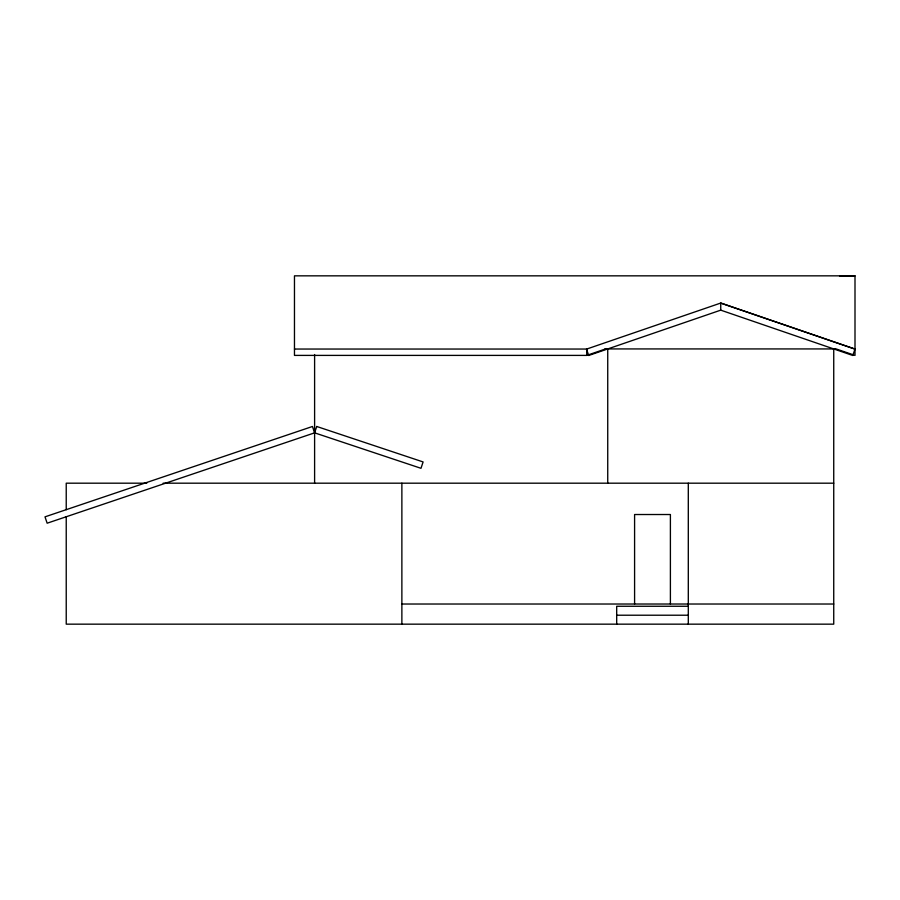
<?xml version="1.0" encoding="UTF-8"?>
<svg xmlns="http://www.w3.org/2000/svg" width="900" height="900" viewBox="0 0 900 900"><rect width="100%" height="100%" fill="white"/><g stroke="black" fill="none" stroke-linecap="round" stroke-linejoin="round"><path stroke-width="1.35" d="M835.065 348.57L855 355.399L855 275.839L294.469 275.839L294.469 355.399L586.755 355.399L606.656 348.57M720.742 310.151L720.742 303.053L854.966 349.121L852.795 355.478L720.742 310.151L588.701 355.478L586.519 349.121L720.742 303.053L855 349.043M839.543 276.03L855 275.839M604.935 348.93L833.738 348.93L833.738 624.161L66.229 624.161L66.229 516.69M294.469 349.043L586.755 349.043L586.755 355.399M146.779 483.188L66.229 483.188L66.229 509.715M163.125 483.188L833.738 483.188M401.873 604.024L833.738 604.024M688.298 606.262L616.691 606.262L616.691 624.161M616.691 615.217L688.298 615.217M688.298 483.188L688.298 624.161M670.399 604.024L670.399 514.519L634.59 514.519L634.59 604.024M607.736 348.93L607.736 483.188M401.873 483.188L401.873 624.161M314.606 354.532L314.606 483.188M316.733 426.476L314.606 432.844L47.149 523.204L45 516.847L312.457 426.488L314.606 432.844L420.986 468.304L423.101 461.936L316.733 426.476"/></g></svg>
